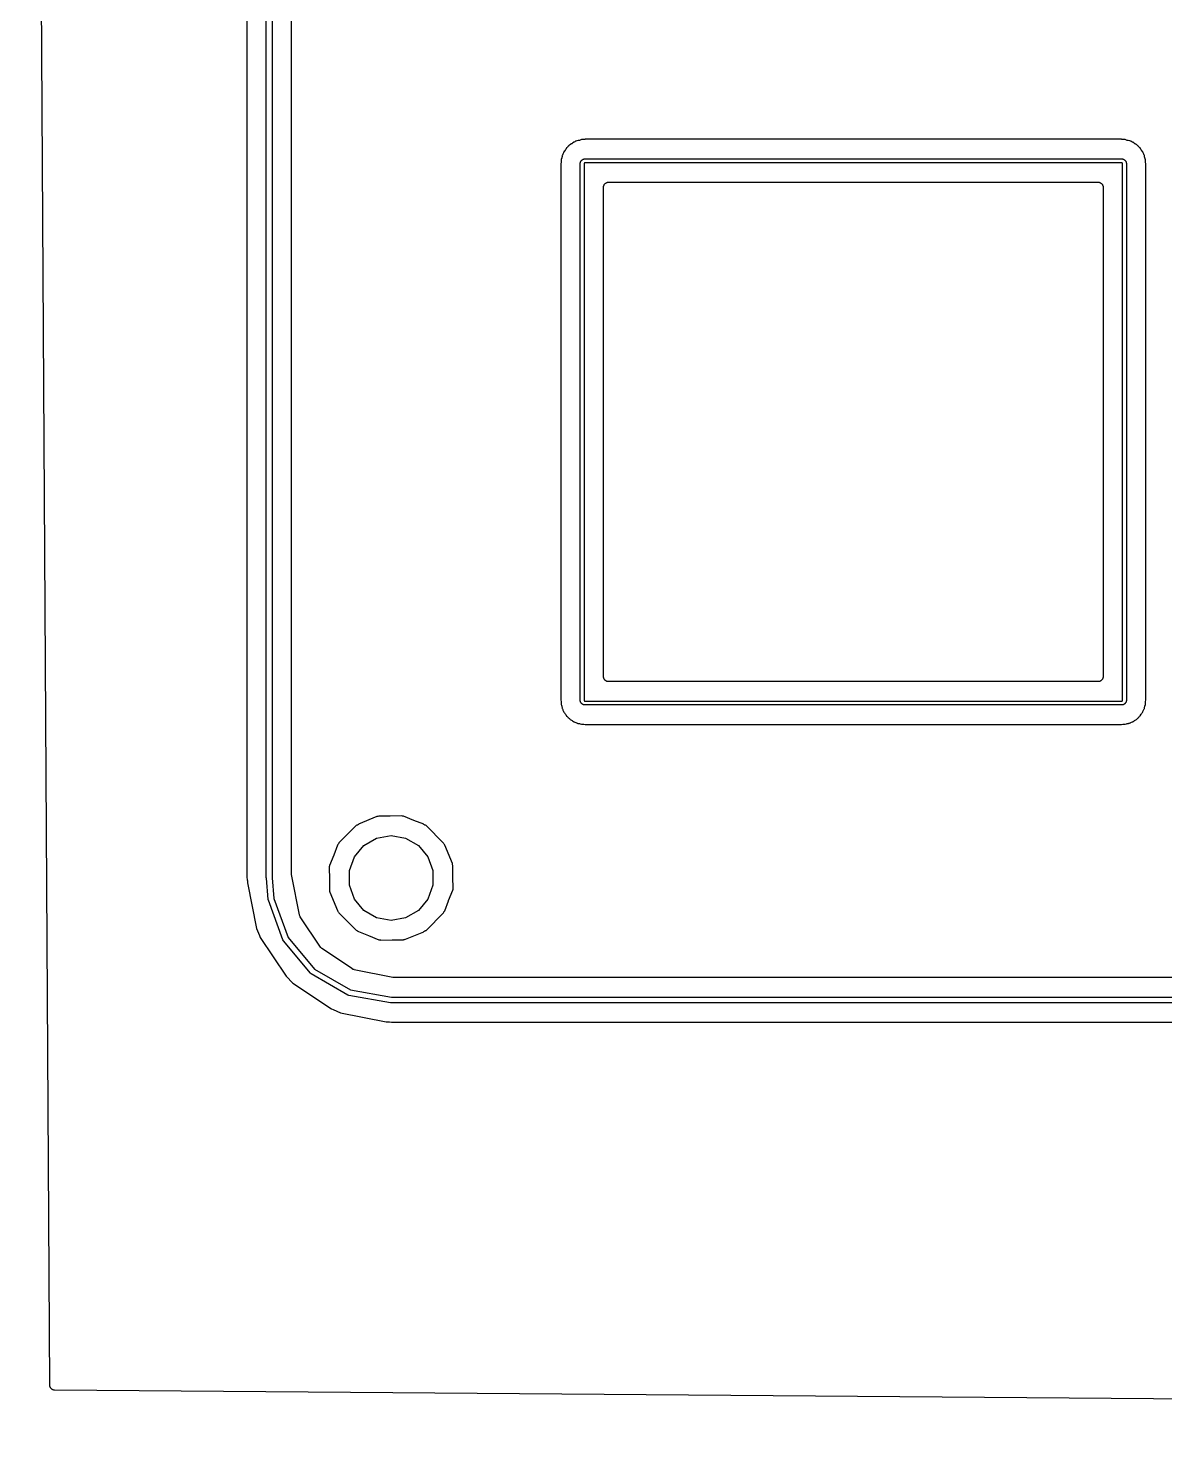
# Model space of a CAD drawing. Extents: x 63 to 223, y -147 to -32.
# Drawn here: x 62.94 to 92.54, y -147.32 to -110.59 of the extents above; entities that cross this region are included whole.
import ezdxf

# ---------------------------------------------------------------- set-up
doc = ezdxf.new("R2010")
doc.units = 0
doc.header["$MEASUREMENT"] = 0
doc.layers.add('BLACK', color=7, linetype='CONTINUOUS')

msp = doc.modelspace()

# ---------------------------------------------------------------- linework, layer by layer
at = {"layer": 'Black'}
for p, q in [((63.4993, -145.925), (62.9397, -50.8007)), ((68.632, -50.8125), (68.632, -132.702)), ((69.14, -131.445), (69.14, -84.455)), ((69.29, -84.455), (69.29, -131.445)), ((69.798, -111.793), (69.798, -95.1227)), ((69.798, -114.115), (69.798, -111.793)), ((77.3458, -113.489), (77.2925, -113.509)), ((77.3467, -113.489), (77.3458, -113.489)), ((77.3512, -113.489), (77.3467, -113.489)), ((77.3518, -113.489), (77.3512, -113.489)), ((77.3525, -113.489), (77.3518, -113.489)), ((77.3738, -113.487), (77.3525, -113.489)), ((77.3951, -113.486), (77.3738, -113.487)), ((77.3958, -113.486), (77.3951, -113.486)), ((77.3965, -113.486), (77.3958, -113.486)), ((77.4037, -113.484), (77.3965, -113.486)), ((77.4123, -113.484), (77.4037, -113.484)), ((77.4338, -113.483), (77.4123, -113.484)), ((77.4442, -113.481), (77.4338, -113.483)), ((91.4056, -113.481), (77.4442, -113.481)), ((91.416, -113.483), (91.4056, -113.481)), ((91.4375, -113.484), (91.416, -113.483)), ((91.4461, -113.484), (91.4375, -113.484)), ((91.4533, -113.486), (91.4461, -113.484)), ((91.454, -113.486), (91.4533, -113.486)), ((91.4546, -113.486), (91.454, -113.486)), ((91.476, -113.487), (91.4546, -113.486)), ((91.4973, -113.489), (91.476, -113.487)), ((91.498, -113.489), (91.4973, -113.489)), ((91.4983, -113.489), (91.498, -113.489)), ((91.503, -113.489), (91.4983, -113.489)), ((91.5046, -113.489), (91.503, -113.489)), ((91.5561, -113.508), (91.5046, -113.489)), ((76.8633, -113.865), (76.8478, -113.89)), ((76.8694, -113.85), (76.8633, -113.865)), ((76.8769, -113.836), (76.8694, -113.85)), ((76.886, -113.807), (76.8769, -113.836)), ((76.8862, -113.807), (76.886, -113.807)), ((76.886, -113.807), (76.886, -113.807)), ((76.8893, -113.803), (76.8862, -113.807)), ((76.8902, -113.801), (76.8893, -113.803)), ((76.8924, -113.799), (76.8902, -113.801)), ((76.8942, -113.796), (76.8924, -113.799)), ((76.8966, -113.794), (76.8942, -113.796)), ((76.9211, -113.766), (76.8966, -113.794)), ((76.9275, -113.755), (76.9211, -113.766)), ((76.9354, -113.746), (76.9275, -113.755)), ((76.96, -113.702), (76.9354, -113.746)), ((76.9621, -113.701), (76.96, -113.702)), ((76.9811, -113.686), (76.9621, -113.701)), ((76.9941, -113.671), (76.9811, -113.686)), ((77.0077, -113.657), (76.9941, -113.671)), ((77.0112, -113.652), (77.0077, -113.657)), ((77.021, -113.643), (77.0112, -113.652)), ((77.0351, -113.631), (77.021, -113.643)), ((77.0382, -113.628), (77.0351, -113.631)), ((77.0395, -113.627), (77.0382, -113.628)), ((77.0415, -113.626), (77.0395, -113.627)), ((77.044, -113.625), (77.0415, -113.626)), ((77.0851, -113.602), (77.044, -113.625)), ((77.0932, -113.595), (77.0851, -113.602)), ((77.1025, -113.59), (77.0932, -113.595)), ((77.1031, -113.59), (77.1025, -113.59)), ((77.1059, -113.586), (77.1031, -113.59)), ((77.1094, -113.584), (77.1059, -113.586)), ((77.1344, -113.561), (77.1094, -113.584)), ((77.1345, -113.561), (77.1344, -113.561)), ((77.1403, -113.558), (77.1345, -113.561)), ((77.1429, -113.556), (77.1403, -113.558)), ((77.148, -113.554), (77.1429, -113.556)), ((77.1539, -113.552), (77.148, -113.554)), ((77.1545, -113.552), (77.1539, -113.552)), ((77.1552, -113.552), (77.1545, -113.552)), ((77.1743, -113.542), (77.1552, -113.552)), ((77.1791, -113.54), (77.1743, -113.542)), ((77.1805, -113.539), (77.1791, -113.54)), ((77.1868, -113.536), (77.1805, -113.539)), ((77.1885, -113.535), (77.1868, -113.536)), ((77.1935, -113.533), (77.1885, -113.535)), ((77.1937, -113.532), (77.1935, -113.533)), ((77.2, -113.53), (77.1937, -113.532)), ((77.2032, -113.529), (77.2, -113.53)), ((77.2216, -113.522), (77.2032, -113.529)), ((77.2287, -113.519), (77.2216, -113.522)), ((77.264, -113.515), (77.2287, -113.519)), ((77.278, -113.511), (77.264, -113.515)), ((77.2925, -113.509), (77.278, -113.511)), ((91.5709, -113.511), (91.5561, -113.508)), ((91.5854, -113.515), (91.5709, -113.511)), ((91.6175, -113.518), (91.5854, -113.515)), ((91.6268, -113.522), (91.6175, -113.518)), ((91.6449, -113.529), (91.6268, -113.522)), ((91.6498, -113.53), (91.6449, -113.529)), ((91.6562, -113.532), (91.6498, -113.53)), ((91.6563, -113.533), (91.6562, -113.532)), ((91.6614, -113.535), (91.6563, -113.533)), ((91.663, -113.536), (91.6614, -113.535)), ((91.6693, -113.539), (91.663, -113.536)), ((91.6706, -113.54), (91.6693, -113.539)), ((91.6755, -113.542), (91.6706, -113.54)), ((91.6947, -113.552), (91.6755, -113.542)), ((91.6953, -113.552), (91.6947, -113.552)), ((91.696, -113.552), (91.6953, -113.552)), ((91.7023, -113.554), (91.696, -113.552)), ((91.7027, -113.554), (91.7023, -113.554)), ((91.707, -113.557), (91.7027, -113.554)), ((91.7095, -113.558), (91.707, -113.557)), ((91.7153, -113.561), (91.7095, -113.558)), ((91.7159, -113.562), (91.7153, -113.561)), ((91.7401, -113.584), (91.7159, -113.562)), ((91.7435, -113.586), (91.7401, -113.584)), ((91.7461, -113.589), (91.7435, -113.586)), ((91.7462, -113.589), (91.7461, -113.589)), ((91.756, -113.594), (91.7462, -113.589)), ((91.7647, -113.601), (91.756, -113.594)), ((91.7958, -113.619), (91.7647, -113.601)), ((91.7985, -113.619), (91.7958, -113.619)), ((91.8008, -113.621), (91.7985, -113.619)), ((91.8099, -113.626), (91.8008, -113.621)), ((91.8147, -113.631), (91.8099, -113.626)), ((91.8288, -113.643), (91.8147, -113.631)), ((91.8386, -113.652), (91.8288, -113.643)), ((91.8438, -113.66), (91.8386, -113.652)), ((91.857, -113.673), (91.8438, -113.66)), ((91.8695, -113.688), (91.857, -113.673)), ((91.8714, -113.689), (91.8695, -113.688)), ((91.8733, -113.69), (91.8714, -113.689)), ((91.8746, -113.691), (91.8733, -113.69)), ((91.8758, -113.692), (91.8746, -113.691)), ((91.8772, -113.694), (91.8758, -113.692)), ((91.8898, -113.702), (91.8772, -113.694)), ((91.8904, -113.703), (91.8898, -113.702)), ((91.8906, -113.703), (91.8904, -113.703)), ((91.9127, -113.743), (91.8906, -113.703)), ((91.921, -113.753), (91.9127, -113.743)), ((91.9277, -113.764), (91.921, -113.753)), ((91.9577, -113.798), (91.9277, -113.764)), ((91.9605, -113.803), (91.9577, -113.798)), ((91.9635, -113.807), (91.9605, -113.803)), ((91.9639, -113.807), (91.9635, -113.807)), ((91.9729, -113.836), (91.9639, -113.807)), ((91.9804, -113.85), (91.9729, -113.836)), ((91.9865, -113.865), (91.9804, -113.85)), ((92.002, -113.89), (91.9865, -113.865)), ((69.798, -132.427), (69.798, -114.115)), ((76.815, -114.073), (76.8057, -114.12)), ((76.8057, -114.12), (76.8057, -128.081)), ((76.8154, -114.055), (76.815, -114.073)), ((76.8167, -114.006), (76.8151, -114.016)), ((76.8151, -114.016), (76.817, -114.038)), ((76.817, -114.038), (76.8154, -114.055)), ((76.8336, -113.962), (76.8167, -114.006)), ((76.836, -113.949), (76.8336, -113.962)), ((76.8402, -113.938), (76.836, -113.949)), ((76.846, -113.904), (76.8402, -113.938)), ((76.8469, -113.898), (76.846, -113.901)), ((76.846, -113.901), (76.846, -113.904)), ((76.8478, -113.89), (76.8469, -113.898)), ((77.3137, -114.115), (77.3145, -114.111)), ((77.3137, -128.085), (77.3137, -114.115)), ((77.3145, -114.106), (77.3148, -114.104)), ((77.3145, -114.111), (77.3145, -114.106)), ((77.3148, -114.101), (77.3164, -114.093)), ((77.3149, -114.102), (77.3148, -114.101)), ((77.3148, -114.104), (77.3148, -114.102)), ((77.3148, -114.102), (77.3149, -114.102)), ((77.3164, -114.093), (77.3178, -114.085)), ((77.3178, -114.085), (77.318, -114.085)), ((77.318, -114.085), (77.3181, -114.084)), ((77.3181, -114.084), (77.3187, -114.083)), ((77.3187, -114.083), (77.319, -114.081)), ((77.319, -114.081), (77.3218, -114.073)), ((77.3218, -114.073), (77.3245, -114.065)), ((77.3245, -114.065), (77.3261, -114.062)), ((77.3261, -114.062), (77.3272, -114.059)), ((77.3272, -114.059), (77.3316, -114.052)), ((77.3316, -114.052), (77.336, -114.044)), ((77.336, -114.044), (77.3369, -114.043)), ((77.3369, -114.043), (77.3377, -114.042)), ((77.3377, -114.042), (77.3385, -114.041)), ((77.3385, -114.041), (77.339, -114.04)), ((77.339, -114.04), (77.344, -114.034)), ((77.344, -114.034), (77.3486, -114.028)), ((77.3486, -114.028), (77.3497, -114.028)), ((77.3497, -114.028), (77.3506, -114.027)), ((77.3506, -114.027), (77.3519, -114.026)), ((77.3519, -114.026), (77.353, -114.024)), ((77.353, -114.024), (77.3537, -114.024)), ((77.3537, -114.024), (77.3541, -114.023)), ((77.3541, -114.023), (77.3604, -114.018)), ((77.3604, -114.018), (77.3664, -114.013)), ((77.3664, -114.013), (77.3669, -114.013)), ((77.3669, -114.013), (77.3692, -114.012)), ((77.3692, -114.012), (77.3711, -114.01)), ((77.3711, -114.01), (77.3763, -114.007)), ((77.3763, -114.007), (77.3811, -114.003)), ((77.3811, -114.003), (77.3839, -114.003)), ((77.3839, -114.003), (77.3864, -114.001)), ((77.3864, -114.001), (77.3887, -114.001)), ((77.3887, -114.001), (77.3908, -114)), ((77.3908, -114), (77.3986, -113.997)), ((77.3986, -113.997), (77.4046, -113.995)), ((77.4046, -113.995), (77.4052, -113.995)), ((77.4052, -113.995), (77.4075, -113.994)), ((77.4075, -113.994), (77.4096, -113.993)), ((77.4096, -113.993), (77.4158, -113.992)), ((77.414, -114.118), (77.4137, -114.12)), ((77.4137, -114.12), (77.4137, -128.081)), ((77.4148, -114.109), (77.414, -114.113)), ((77.414, -114.113), (77.414, -114.118)), ((77.4164, -114.104), (77.4148, -114.109)), ((77.4148, -114.109), (77.4148, -114.109)), ((77.4158, -113.992), (77.4219, -113.99)), ((77.4165, -114.104), (77.4164, -114.104)), ((77.4164, -114.104), (77.4164, -114.104)), ((77.4188, -114.1), (77.4165, -114.104)), ((77.4207, -114.098), (77.4188, -114.1)), ((77.4224, -114.096), (77.4207, -114.098)), ((77.4207, -114.098), (77.4207, -114.098)), ((77.4219, -113.99), (77.4243, -113.99)), ((77.4256, -114.094), (77.4224, -114.096)), ((77.4243, -113.99), (77.4267, -113.99)), ((77.4277, -114.092), (77.4256, -114.094)), ((77.4267, -113.99), (77.4295, -113.99)), ((77.4279, -114.092), (77.4277, -114.092)), ((77.4304, -114.092), (77.4279, -114.092)), ((77.4295, -113.99), (77.4324, -113.99)), ((77.431, -114.091), (77.4304, -114.092)), ((77.4348, -114.09), (77.431, -114.091)), ((77.431, -114.091), (77.431, -114.091)), ((77.4324, -113.99), (77.4362, -113.99)), ((77.4375, -114.089), (77.4348, -114.09)), ((77.4362, -113.99), (77.4399, -113.989)), ((77.4408, -114.089), (77.4375, -114.089)), ((77.4399, -113.989), (91.4099, -113.989)), ((77.4437, -114.089), (77.4408, -114.089)), ((91.4061, -114.089), (77.4437, -114.089)), ((91.409, -114.089), (91.4061, -114.089)), ((91.4123, -114.089), (91.409, -114.089)), ((91.4099, -113.989), (91.4136, -113.99)), ((91.4149, -114.09), (91.4123, -114.089)), ((91.4136, -113.99), (91.4174, -113.99)), ((91.4185, -114.091), (91.4149, -114.09)), ((91.4174, -113.99), (91.4203, -113.99)), ((91.4187, -114.091), (91.4185, -114.091)), ((91.42, -114.092), (91.4187, -114.091)), ((91.4218, -114.092), (91.42, -114.092)), ((91.4203, -113.99), (91.4231, -113.99)), ((91.4221, -114.092), (91.4218, -114.092)), ((91.4242, -114.094), (91.4221, -114.092)), ((91.4221, -114.092), (91.4221, -114.092)), ((91.4231, -113.99), (91.4255, -113.99)), ((91.4274, -114.096), (91.4242, -114.094)), ((91.4255, -113.99), (91.4279, -113.99)), ((91.429, -114.098), (91.4274, -114.096)), ((91.4279, -113.99), (91.434, -113.992)), ((91.4295, -114.098), (91.429, -114.098)), ((91.431, -114.1), (91.4295, -114.098)), ((91.4332, -114.104), (91.431, -114.1)), ((91.4349, -114.109), (91.4332, -114.104)), ((91.434, -113.992), (91.4402, -113.993)), ((91.4358, -114.114), (91.4349, -114.109)), ((91.4349, -114.109), (91.4349, -114.109)), ((91.4359, -114.119), (91.4358, -114.114)), ((91.4361, -114.12), (91.4359, -114.119)), ((91.4361, -128.081), (91.4361, -114.12)), ((91.4402, -113.993), (91.4423, -113.994)), ((91.4423, -113.994), (91.4446, -113.995)), ((91.4446, -113.995), (91.4453, -113.995)), ((91.4453, -113.995), (91.4512, -113.997)), ((91.4512, -113.997), (91.4589, -114)), ((91.4589, -114), (91.4609, -114.001)), ((91.4609, -114.001), (91.4631, -114.001)), ((91.4631, -114.001), (91.4658, -114.003)), ((91.4658, -114.003), (91.4687, -114.003)), ((91.4687, -114.003), (91.4734, -114.007)), ((91.4734, -114.007), (91.4785, -114.009)), ((91.4785, -114.009), (91.4805, -114.012)), ((91.4805, -114.012), (91.483, -114.013)), ((91.483, -114.013), (91.4831, -114.013)), ((91.4831, -114.013), (91.4839, -114.014)), ((91.4839, -114.014), (91.4897, -114.019)), ((91.4897, -114.019), (91.4957, -114.023)), ((91.4957, -114.023), (91.4963, -114.024)), ((91.4963, -114.024), (91.4972, -114.025)), ((91.4972, -114.025), (91.4979, -114.026)), ((91.4979, -114.026), (91.4988, -114.026)), ((91.4988, -114.026), (91.4999, -114.028)), ((91.4999, -114.028), (91.5012, -114.028)), ((91.5012, -114.028), (91.5057, -114.034)), ((91.5057, -114.034), (91.5105, -114.039)), ((91.5105, -114.039), (91.5111, -114.041)), ((91.5111, -114.041), (91.5121, -114.042)), ((91.5121, -114.042), (91.5129, -114.043)), ((91.5129, -114.043), (91.5138, -114.044)), ((91.5138, -114.044), (91.5182, -114.052)), ((91.5182, -114.052), (91.5226, -114.059)), ((91.5226, -114.059), (91.5237, -114.062)), ((91.5237, -114.062), (91.5253, -114.065)), ((91.5253, -114.065), (91.5253, -114.065)), ((91.5253, -114.065), (91.5253, -114.065)), ((91.5253, -114.065), (91.5253, -114.065)), ((91.5253, -114.065), (91.528, -114.073)), ((91.528, -114.073), (91.5309, -114.081)), ((91.5309, -114.081), (91.5312, -114.083)), ((91.5312, -114.083), (91.5316, -114.084)), ((91.5316, -114.084), (91.5317, -114.085)), ((91.5317, -114.085), (91.5319, -114.085)), ((91.5319, -114.085), (91.5333, -114.093)), ((91.5333, -114.093), (91.5349, -114.101)), ((91.5349, -114.101), (91.5348, -114.102)), ((91.5348, -114.102), (91.5349, -114.102)), ((91.5349, -114.102), (91.5349, -114.104)), ((91.5349, -114.104), (91.5351, -114.105)), ((91.5351, -114.105), (91.5352, -114.11)), ((91.5352, -114.11), (91.5361, -114.115)), ((91.5361, -114.115), (91.5361, -128.085)), ((92.0032, -113.9), (92.002, -113.89)), ((92.0041, -113.903), (92.0032, -113.9)), ((92.0041, -113.906), (92.0041, -113.903)), ((92.0103, -113.942), (92.0041, -113.906)), ((92.0142, -113.953), (92.0103, -113.942)), ((92.0163, -113.965), (92.0142, -113.953)), ((92.0257, -113.99), (92.0163, -113.965)), ((92.0271, -113.993), (92.0257, -113.99)), ((92.0277, -113.995), (92.0271, -113.993)), ((92.0335, -114.009), (92.0277, -113.995)), ((92.0328, -114.038), (92.0346, -114.017)), ((92.0344, -114.056), (92.0328, -114.038)), ((92.0346, -114.017), (92.0335, -114.009)), ((92.0348, -114.074), (92.0344, -114.056)), ((92.0441, -114.121), (92.0348, -114.074)), ((92.0441, -128.08), (92.0441, -114.121)), ((78.0162, -114.603), (78.0266, -114.599)), ((78.0266, -114.599), (78.0378, -114.599)), ((78.0378, -114.599), (78.0487, -114.597)), ((78.0487, -114.597), (90.8011, -114.597)), ((90.8011, -114.597), (90.812, -114.599)), ((90.812, -114.599), (90.8232, -114.599)), ((90.8232, -114.599), (90.8336, -114.603)), ((77.9217, -114.724), (77.9236, -114.713)), ((77.9217, -127.476), (77.9217, -114.724)), ((77.9236, -114.702), (77.9274, -114.692)), ((77.9236, -114.713), (77.9236, -114.702)), ((77.9274, -114.692), (77.9294, -114.681)), ((77.9294, -114.681), (77.9349, -114.671)), ((77.9349, -114.671), (77.9387, -114.66)), ((77.9387, -114.66), (77.9459, -114.652)), ((77.9459, -114.652), (77.9514, -114.642)), ((77.9514, -114.642), (77.9599, -114.635)), ((77.9599, -114.635), (77.9671, -114.627)), ((77.9671, -114.627), (77.9767, -114.621)), ((77.9767, -114.621), (77.9852, -114.614)), ((77.9852, -114.614), (77.9956, -114.61)), ((77.9956, -114.61), (78.0053, -114.605)), ((78.0053, -114.605), (78.0162, -114.603)), ((90.8336, -114.603), (90.8445, -114.605)), ((90.8445, -114.605), (90.8542, -114.61)), ((90.8542, -114.61), (90.8646, -114.614)), ((90.8646, -114.614), (90.8731, -114.621)), ((90.8731, -114.621), (90.8827, -114.627)), ((90.8827, -114.627), (90.8899, -114.635)), ((90.8899, -114.635), (90.8984, -114.642)), ((90.8984, -114.642), (90.9039, -114.652)), ((90.9039, -114.652), (90.9111, -114.66)), ((90.9111, -114.66), (90.9149, -114.671)), ((90.9149, -114.671), (90.9204, -114.681)), ((90.9204, -114.681), (90.9224, -114.692)), ((90.9224, -114.692), (90.9262, -114.702)), ((90.9262, -114.702), (90.9262, -114.713)), ((90.9262, -114.713), (90.9281, -114.724)), ((90.9281, -114.724), (90.9281, -127.476)), ((77.9236, -127.487), (77.9217, -127.476)), ((77.9236, -127.498), (77.9236, -127.487)), ((77.9274, -127.508), (77.9236, -127.498)), ((77.9294, -127.519), (77.9274, -127.508)), ((77.9349, -127.529), (77.9294, -127.519)), ((77.9387, -127.539), (77.9349, -127.529)), ((77.9459, -127.548), (77.9387, -127.539)), ((77.9514, -127.558), (77.9459, -127.548)), ((77.9599, -127.565), (77.9514, -127.558)), ((77.9671, -127.573), (77.9599, -127.565)), ((77.9767, -127.579), (77.9671, -127.573)), ((77.9852, -127.586), (77.9767, -127.579)), ((77.9956, -127.59), (77.9852, -127.586)), ((78.0053, -127.595), (77.9956, -127.59)), ((78.0162, -127.597), (78.0053, -127.595)), ((78.0266, -127.601), (78.0162, -127.597)), ((78.0378, -127.601), (78.0266, -127.601)), ((78.0487, -127.603), (78.0378, -127.601)), ((90.8011, -127.603), (78.0487, -127.603)), ((90.812, -127.601), (90.8011, -127.603)), ((90.8232, -127.601), (90.812, -127.601)), ((90.8336, -127.597), (90.8232, -127.601)), ((90.8445, -127.595), (90.8336, -127.597)), ((90.8542, -127.59), (90.8445, -127.595)), ((90.8646, -127.586), (90.8542, -127.59)), ((90.8731, -127.579), (90.8646, -127.586)), ((90.8827, -127.573), (90.8731, -127.579)), ((90.8899, -127.565), (90.8827, -127.573)), ((90.8984, -127.558), (90.8899, -127.565)), ((90.9039, -127.548), (90.8984, -127.558)), ((90.9111, -127.539), (90.9039, -127.548)), ((90.9149, -127.529), (90.9111, -127.539)), ((90.9204, -127.519), (90.9149, -127.529)), ((90.9224, -127.508), (90.9204, -127.519)), ((90.9262, -127.498), (90.9224, -127.508)), ((90.9281, -127.476), (90.9262, -127.487)), ((90.9262, -127.487), (90.9262, -127.498)), ((76.8057, -128.081), (76.8135, -128.12)), ((76.8135, -128.12), (76.8138, -128.135)), ((76.8138, -128.135), (76.8158, -128.15)), ((76.8158, -128.15), (76.8148, -128.175)), ((76.8148, -128.175), (76.8185, -128.196)), ((77.3144, -128.089), (77.3137, -128.085)), ((77.3143, -128.093), (77.3144, -128.089)), ((77.3148, -128.096), (77.3143, -128.093)), ((77.3148, -128.099), (77.3148, -128.096)), ((77.3148, -128.1), (77.3149, -128.099)), ((77.3149, -128.099), (77.3148, -128.099)), ((77.3164, -128.108), (77.3148, -128.1)), ((77.3178, -128.116), (77.3164, -128.108)), ((77.318, -128.116), (77.3178, -128.116)), ((77.3181, -128.117), (77.318, -128.116)), ((77.3189, -128.119), (77.3181, -128.117)), ((77.3193, -128.121), (77.3189, -128.119)), ((77.322, -128.128), (77.3193, -128.121)), ((77.3245, -128.135), (77.322, -128.128)), ((77.3261, -128.138), (77.3245, -128.135)), ((77.3272, -128.141), (77.3261, -128.138)), ((77.3316, -128.148), (77.3272, -128.141)), ((77.336, -128.156), (77.3316, -128.148)), ((77.3369, -128.157), (77.336, -128.156)), ((77.3377, -128.158), (77.3369, -128.157)), ((77.3423, -128.164), (77.3377, -128.158)), ((77.3465, -128.17), (77.3423, -128.164)), ((77.3501, -128.173), (77.3465, -128.17)), ((77.353, -128.177), (77.3501, -128.173)), ((77.3537, -128.177), (77.353, -128.177)), ((77.3541, -128.178), (77.3537, -128.177)), ((77.3604, -128.183), (77.3541, -128.178)), ((77.3664, -128.188), (77.3604, -128.183)), ((77.3672, -128.188), (77.3664, -128.188)), ((77.3679, -128.188), (77.3672, -128.188)), ((77.3695, -128.189), (77.3679, -128.188)), ((77.3709, -128.19), (77.3695, -128.189)), ((77.3757, -128.193), (77.3709, -128.19)), ((77.4137, -128.081), (77.4142, -128.084)), ((77.4142, -128.084), (77.4141, -128.088)), ((77.4141, -128.088), (77.4147, -128.092)), ((77.4147, -128.092), (77.4148, -128.092)), ((77.4148, -128.092), (77.4154, -128.093)), ((77.4154, -128.093), (77.4165, -128.096)), ((77.4165, -128.096), (77.4188, -128.1)), ((77.4188, -128.1), (77.4212, -128.103)), ((77.4212, -128.103), (77.4216, -128.103)), ((77.4216, -128.103), (77.4228, -128.105)), ((77.4228, -128.105), (77.4234, -128.105)), ((77.4234, -128.105), (77.4276, -128.108)), ((77.4276, -128.108), (77.4284, -128.108)), ((77.4284, -128.108), (77.4298, -128.109)), ((77.4298, -128.109), (77.4303, -128.109)), ((77.4303, -128.109), (77.4304, -128.109)), ((77.4304, -128.109), (77.431, -128.11)), ((77.431, -128.11), (77.431, -128.11)), ((77.431, -128.11), (77.4316, -128.11)), ((77.4316, -128.11), (77.433, -128.11)), ((77.433, -128.11), (77.4333, -128.11)), ((77.4333, -128.11), (77.4344, -128.11)), ((77.4344, -128.11), (77.4355, -128.11)), ((77.4355, -128.11), (77.4359, -128.11)), ((77.4359, -128.11), (77.437, -128.111)), ((77.437, -128.111), (77.4408, -128.111)), ((77.4408, -128.111), (77.4437, -128.111)), ((77.4437, -128.111), (91.4061, -128.111)), ((91.4061, -128.111), (91.409, -128.111)), ((91.409, -128.111), (91.4128, -128.111)), ((91.4128, -128.111), (91.4139, -128.11)), ((91.4139, -128.11), (91.4143, -128.11)), ((91.4143, -128.11), (91.4154, -128.11)), ((91.4154, -128.11), (91.4165, -128.11)), ((91.4165, -128.11), (91.4168, -128.11)), ((91.4168, -128.11), (91.4181, -128.11)), ((91.4181, -128.11), (91.4185, -128.11)), ((91.4185, -128.11), (91.4187, -128.11)), ((91.4187, -128.11), (91.4195, -128.109)), ((91.4195, -128.109), (91.4202, -128.109)), ((91.4202, -128.109), (91.4215, -128.108)), ((91.4215, -128.108), (91.4222, -128.108)), ((91.4222, -128.108), (91.4264, -128.105)), ((91.4264, -128.105), (91.4269, -128.105)), ((91.4269, -128.105), (91.4284, -128.103)), ((91.4284, -128.103), (91.4289, -128.103)), ((91.4289, -128.103), (91.431, -128.1)), ((91.431, -128.1), (91.4333, -128.096)), ((91.4333, -128.096), (91.4344, -128.093)), ((91.4344, -128.093), (91.4349, -128.092)), ((91.4349, -128.092), (91.4356, -128.088)), ((91.4356, -128.084), (91.4361, -128.081)), ((91.4356, -128.088), (91.4356, -128.084)), ((91.4789, -128.19), (91.474, -128.193)), ((91.4803, -128.189), (91.4789, -128.19)), ((91.4819, -128.188), (91.4803, -128.189)), ((91.4828, -128.188), (91.4819, -128.188)), ((91.4839, -128.187), (91.4828, -128.188)), ((91.4897, -128.182), (91.4839, -128.187)), ((91.4957, -128.178), (91.4897, -128.182)), ((91.4963, -128.177), (91.4957, -128.178)), ((91.4972, -128.176), (91.4963, -128.177)), ((91.4997, -128.173), (91.4972, -128.176)), ((91.503, -128.17), (91.4997, -128.173)), ((91.5074, -128.164), (91.503, -128.17)), ((91.5121, -128.158), (91.5074, -128.164)), ((91.5129, -128.157), (91.5121, -128.158)), ((91.5138, -128.156), (91.5129, -128.157)), ((91.5182, -128.148), (91.5138, -128.156)), ((91.5226, -128.141), (91.5182, -128.148)), ((91.5237, -128.138), (91.5226, -128.141)), ((91.5253, -128.135), (91.5237, -128.138)), ((91.5279, -128.128), (91.5253, -128.135)), ((91.5307, -128.12), (91.5279, -128.128)), ((91.5309, -128.119), (91.5307, -128.12)), ((91.5316, -128.117), (91.5309, -128.119)), ((91.5317, -128.116), (91.5316, -128.117)), ((91.5319, -128.116), (91.5317, -128.116)), ((91.5333, -128.108), (91.5319, -128.116)), ((91.5349, -128.1), (91.5333, -128.108)), ((91.5349, -128.099), (91.5348, -128.099)), ((91.5348, -128.099), (91.5349, -128.1)), ((91.5354, -128.093), (91.5349, -128.096)), ((91.5349, -128.096), (91.5349, -128.099)), ((91.5361, -128.085), (91.5354, -128.089)), ((91.5354, -128.089), (91.5354, -128.093)), ((92.0329, -128.153), (92.035, -128.139)), ((92.0333, -128.165), (92.0329, -128.153)), ((92.033, -128.196), (92.0348, -128.185)), ((92.034, -128.169), (92.0333, -128.165)), ((92.0337, -128.172), (92.034, -128.169)), ((92.0348, -128.185), (92.0337, -128.172)), ((92.035, -128.139), (92.0353, -128.125)), ((92.0353, -128.125), (92.0441, -128.08)), ((76.8185, -128.196), (76.8222, -128.217)), ((76.8222, -128.217), (76.8337, -128.244)), ((76.8337, -128.244), (76.8368, -128.258)), ((76.8368, -128.258), (76.8416, -128.272)), ((76.8416, -128.272), (76.8464, -128.3)), ((76.8464, -128.3), (76.8464, -128.303)), ((76.8464, -128.303), (76.8473, -128.306)), ((76.8473, -128.306), (76.8478, -128.31)), ((76.8478, -128.31), (76.8564, -128.324)), ((76.8564, -128.324), (76.8566, -128.324)), ((76.8566, -128.324), (76.8569, -128.325)), ((76.8569, -128.325), (76.864, -128.342)), ((76.864, -128.342), (76.8647, -128.343)), ((76.8647, -128.343), (76.8723, -128.36)), ((76.8723, -128.36), (76.8809, -128.377)), ((76.8809, -128.377), (76.8853, -128.39)), ((76.8853, -128.39), (76.8907, -128.397)), ((76.8907, -128.397), (76.9004, -128.414)), ((76.9004, -128.414), (76.9007, -128.414)), ((76.9007, -128.414), (76.9155, -128.429)), ((76.9155, -128.429), (76.9255, -128.443)), ((76.9255, -128.443), (76.9364, -128.456)), ((76.9364, -128.456), (76.9605, -128.499)), ((76.9605, -128.499), (76.9671, -128.504)), ((76.9671, -128.504), (76.9682, -128.505)), ((76.9682, -128.505), (76.9697, -128.506)), ((76.9697, -128.506), (76.9829, -128.522)), ((76.9829, -128.522), (76.988, -128.527)), ((76.988, -128.527), (76.9932, -128.533)), ((76.9932, -128.533), (77.0036, -128.54)), ((77.0036, -128.54), (77.0171, -128.552)), ((77.0171, -128.552), (77.0313, -128.564)), ((77.38, -128.196), (77.3757, -128.193)), ((77.3856, -128.199), (77.38, -128.196)), ((77.3908, -128.201), (77.3856, -128.199)), ((77.3986, -128.204), (77.3908, -128.201)), ((77.4063, -128.206), (77.3986, -128.204)), ((77.409, -128.207), (77.4063, -128.206)), ((77.4116, -128.208), (77.409, -128.207)), ((77.4192, -128.209), (77.4116, -128.208)), ((77.4267, -128.21), (77.4192, -128.209)), ((77.4295, -128.21), (77.4267, -128.21)), ((77.4324, -128.21), (77.4295, -128.21)), ((77.4362, -128.21), (77.4324, -128.21)), ((77.4399, -128.211), (77.4362, -128.21)), ((91.4099, -128.211), (77.4399, -128.211)), ((91.4136, -128.21), (91.4099, -128.211)), ((91.4174, -128.21), (91.4136, -128.21)), ((91.4203, -128.21), (91.4174, -128.21)), ((91.4231, -128.21), (91.4203, -128.21)), ((91.4306, -128.209), (91.4231, -128.21)), ((91.4382, -128.208), (91.4306, -128.209)), ((91.4408, -128.207), (91.4382, -128.208)), ((91.4435, -128.206), (91.4408, -128.207)), ((91.4512, -128.204), (91.4435, -128.206)), ((91.4589, -128.201), (91.4512, -128.204)), ((91.4639, -128.199), (91.4589, -128.201)), ((91.4695, -128.196), (91.4639, -128.199)), ((91.474, -128.193), (91.4695, -128.196)), ((91.8164, -128.567), (91.8311, -128.554)), ((91.8311, -128.554), (91.8452, -128.541)), ((91.8452, -128.541), (91.8523, -128.537)), ((91.8523, -128.537), (91.8534, -128.536)), ((91.8534, -128.536), (91.8559, -128.533)), ((91.8559, -128.533), (91.8572, -128.53)), ((91.8572, -128.53), (91.8675, -128.52)), ((91.8675, -128.52), (91.8804, -128.505)), ((91.8804, -128.505), (91.881, -128.504)), ((91.881, -128.504), (91.8815, -128.504)), ((91.8815, -128.504), (91.8824, -128.503)), ((91.8824, -128.503), (91.8856, -128.501)), ((91.8856, -128.501), (91.8882, -128.499)), ((91.8882, -128.499), (91.8903, -128.497)), ((91.8903, -128.497), (91.9162, -128.451)), ((91.9162, -128.451), (91.9265, -128.439)), ((91.9265, -128.439), (91.9356, -128.425)), ((91.9356, -128.425), (91.9561, -128.404)), ((91.9561, -128.404), (91.9631, -128.392)), ((91.9631, -128.392), (91.9645, -128.39)), ((91.9645, -128.39), (91.9677, -128.38)), ((91.9677, -128.38), (91.9762, -128.364)), ((91.9762, -128.364), (91.9833, -128.347)), ((91.9833, -128.347), (91.9915, -128.327)), ((91.9915, -128.327), (92.002, -128.31)), ((92.002, -128.31), (92.0027, -128.304)), ((92.0027, -128.304), (92.0037, -128.301)), ((92.0036, -128.298), (92.009, -128.266)), ((92.0037, -128.301), (92.0036, -128.298)), ((92.009, -128.266), (92.0135, -128.254)), ((92.0135, -128.254), (92.0162, -128.241)), ((92.0162, -128.241), (92.0322, -128.2)), ((92.0322, -128.2), (92.033, -128.196)), ((77.0313, -128.564), (77.0412, -128.576)), ((77.0412, -128.576), (77.0414, -128.576)), ((77.0414, -128.576), (77.0537, -128.585)), ((77.0537, -128.585), (77.0862, -128.602)), ((77.0862, -128.602), (77.1, -128.612)), ((77.1, -128.612), (77.1144, -128.621)), ((77.1144, -128.621), (77.1344, -128.64)), ((77.1344, -128.64), (77.1345, -128.64)), ((77.1345, -128.64), (77.1403, -128.643)), ((77.1403, -128.643), (77.1429, -128.645)), ((77.1429, -128.645), (77.1484, -128.648)), ((77.1484, -128.648), (77.1494, -128.648)), ((77.1494, -128.648), (77.1553, -128.651)), ((77.1553, -128.651), (77.177, -128.657)), ((77.177, -128.657), (77.1962, -128.666)), ((77.1962, -128.666), (77.2127, -128.673)), ((77.2127, -128.673), (77.2141, -128.673)), ((77.2141, -128.673), (77.2323, -128.68)), ((77.2323, -128.68), (77.2507, -128.687)), ((77.2507, -128.687), (77.2553, -128.689)), ((77.2553, -128.689), (77.2806, -128.692)), ((77.2806, -128.692), (77.295, -128.696)), ((77.295, -128.696), (77.3097, -128.699)), ((77.3097, -128.699), (77.3433, -128.711)), ((77.3433, -128.711), (77.3437, -128.711)), ((77.3437, -128.711), (77.3531, -128.712)), ((77.3531, -128.712), (77.3695, -128.71)), ((77.3695, -128.71), (77.3889, -128.711)), ((77.3889, -128.711), (77.4084, -128.712)), ((77.4084, -128.712), (77.4442, -128.719)), ((77.4442, -128.719), (91.4056, -128.719)), ((91.4056, -128.719), (91.4412, -128.712)), ((91.4412, -128.712), (91.4628, -128.711)), ((91.4628, -128.711), (91.4843, -128.711)), ((91.4843, -128.711), (91.4896, -128.712)), ((91.4896, -128.712), (91.4911, -128.711)), ((91.4911, -128.711), (91.4917, -128.712)), ((91.4917, -128.712), (91.4924, -128.712)), ((91.4924, -128.712), (91.4966, -128.712)), ((91.4966, -128.712), (91.506, -128.711)), ((91.506, -128.711), (91.5071, -128.711)), ((91.5071, -128.711), (91.5405, -128.699)), ((91.5405, -128.699), (91.5554, -128.696)), ((91.5554, -128.696), (91.5699, -128.692)), ((91.5699, -128.692), (91.5945, -128.689)), ((91.5945, -128.689), (91.5991, -128.687)), ((91.5991, -128.687), (91.6175, -128.68)), ((91.6175, -128.68), (91.6357, -128.673)), ((91.6357, -128.673), (91.6385, -128.673)), ((91.6385, -128.673), (91.6525, -128.667)), ((91.6525, -128.667), (91.6721, -128.658)), ((91.6721, -128.658), (91.6912, -128.653)), ((91.6912, -128.653), (91.7015, -128.648)), ((91.7015, -128.648), (91.7027, -128.647)), ((91.7027, -128.647), (91.707, -128.644)), ((91.707, -128.644), (91.7095, -128.643)), ((91.7095, -128.643), (91.7153, -128.64)), ((91.7153, -128.64), (91.7159, -128.639)), ((91.7159, -128.639), (91.7356, -128.621)), ((91.7356, -128.621), (91.7502, -128.612)), ((91.7502, -128.612), (91.764, -128.602)), ((91.764, -128.602), (91.7961, -128.585)), ((91.7961, -128.585), (91.8084, -128.576)), ((91.8084, -128.576), (91.8086, -128.576)), ((91.8086, -128.576), (91.8164, -128.567)), ((72.0158, -131.118), (71.5391, -131.316)), ((72.0227, -131.118), (72.0158, -131.118)), ((72.0234, -131.118), (72.0227, -131.118)), ((72.024, -131.118), (72.0234, -131.118)), ((72.0449, -131.113), (72.024, -131.118)), ((72.0659, -131.109), (72.0449, -131.113)), ((72.0665, -131.109), (72.0659, -131.109)), ((72.0671, -131.109), (72.0665, -131.109)), ((72.0716, -131.107), (72.0671, -131.109)), ((72.3624, -131.107), (72.0716, -131.107)), ((72.3645, -131.107), (72.3624, -131.107)), ((72.3666, -131.107), (72.3645, -131.107)), ((72.6573, -131.097), (72.3666, -131.107)), ((72.6618, -131.099), (72.6573, -131.097)), ((72.6624, -131.099), (72.6618, -131.099)), ((72.663, -131.1), (72.6624, -131.099)), ((72.6841, -131.103), (72.663, -131.1)), ((72.7051, -131.107), (72.6841, -131.103)), ((72.7058, -131.107), (72.7051, -131.107)), ((72.7064, -131.107), (72.7058, -131.107)), ((72.7113, -131.107), (72.7064, -131.107)), ((72.9798, -131.219), (72.7113, -131.107)), ((69.14, -132.715), (69.14, -131.445)), ((69.29, -131.445), (69.29, -132.712)), ((71.4803, -131.351), (71.0276, -131.803)), ((71.4989, -131.343), (71.4803, -131.351)), ((71.5043, -131.34), (71.4989, -131.343)), ((71.5104, -131.338), (71.5043, -131.34)), ((71.5228, -131.328), (71.5104, -131.338)), ((71.5361, -131.32), (71.5228, -131.328)), ((71.5391, -131.316), (71.5361, -131.32)), ((72.9819, -131.219), (72.9798, -131.219)), ((72.9838, -131.22), (72.9819, -131.219)), ((73.242, -131.318), (72.9838, -131.22)), ((73.244, -131.32), (73.242, -131.318)), ((73.2574, -131.329), (73.244, -131.32)), ((73.2698, -131.339), (73.2574, -131.329)), ((73.2758, -131.341), (73.2698, -131.339)), ((73.2811, -131.344), (73.2758, -131.341)), ((73.302, -131.353), (73.2811, -131.344)), ((73.754, -131.805), (73.302, -131.353)), ((70.9926, -131.863), (70.8954, -132.121)), ((70.9952, -131.861), (70.9926, -131.863)), ((71.0037, -131.848), (70.9952, -131.861)), ((71.0136, -131.835), (71.0037, -131.848)), ((71.0155, -131.829), (71.0136, -131.835)), ((71.0189, -131.824), (71.0155, -131.829)), ((71.0276, -131.803), (71.0189, -131.824)), ((71.6802, -131.869), (72.0123, -131.677)), ((72.0123, -131.677), (72.39, -131.611)), ((72.39, -131.611), (72.7677, -131.677)), ((72.7677, -131.677), (73.0998, -131.869)), ((73.7617, -131.824), (73.754, -131.805)), ((73.7651, -131.829), (73.7617, -131.824)), ((73.7671, -131.835), (73.7651, -131.829)), ((73.7769, -131.848), (73.7671, -131.835)), ((73.7853, -131.861), (73.7769, -131.848)), ((73.7892, -131.864), (73.7853, -131.861)), ((73.9867, -132.341), (73.7892, -131.864)), ((70.8938, -132.125), (70.7823, -132.394)), ((70.8943, -132.123), (70.8938, -132.125)), ((70.8954, -132.121), (70.8943, -132.123)), ((71.3026, -132.523), (71.4337, -132.163)), ((71.4337, -132.163), (71.6802, -131.869)), ((73.0998, -131.869), (73.3463, -132.163)), ((73.3463, -132.163), (73.4774, -132.523)), ((69.798, -132.645), (69.798, -132.427)), ((70.7741, -132.443), (70.7724, -132.448)), ((70.7724, -132.448), (70.7819, -132.738)), ((70.7742, -132.443), (70.7741, -132.443)), ((70.7746, -132.442), (70.7742, -132.443)), ((70.7783, -132.421), (70.7746, -132.442)), ((70.7823, -132.4), (70.7783, -132.421)), ((70.7823, -132.399), (70.7822, -132.399)), ((70.7822, -132.399), (70.7823, -132.4)), ((70.7823, -132.394), (70.7823, -132.399)), ((71.3026, -132.907), (71.3026, -132.523)), ((73.4774, -132.523), (73.4774, -132.907)), ((73.9869, -132.348), (73.9867, -132.341)), ((73.9869, -132.349), (73.987, -132.348)), ((73.987, -132.348), (73.9869, -132.348)), ((73.9915, -132.37), (73.9869, -132.349)), ((73.996, -132.391), (73.9915, -132.37)), ((73.9963, -132.391), (73.996, -132.391)), ((73.9964, -132.392), (73.9963, -132.391)), ((73.9983, -132.397), (73.9964, -132.392)), ((73.998, -132.687), (73.9983, -132.426)), ((73.9983, -132.426), (73.9983, -132.397)), ((73.9983, -132.426), (73.9983, -132.426)), ((73.9983, -132.426), (73.9983, -132.426)), ((68.632, -132.702), (68.6432, -132.759)), ((68.6432, -132.759), (68.6435, -132.771)), ((68.6435, -132.771), (68.6456, -132.784)), ((68.6456, -132.784), (68.6456, -132.841)), ((68.6456, -132.841), (68.8824, -134.031)), ((69.1406, -132.718), (69.14, -132.715)), ((69.1403, -132.722), (69.1406, -132.718)), ((69.1885, -133.273), (69.1403, -132.722)), ((69.29, -132.712), (69.3371, -133.25)), ((69.8002, -132.657), (69.798, -132.645)), ((69.8004, -132.67), (69.8002, -132.657)), ((70.0009, -133.678), (69.8004, -132.67)), ((70.7819, -132.738), (70.7816, -132.74)), ((70.7816, -132.74), (70.782, -132.743)), ((70.782, -132.743), (70.7817, -133.033)), ((71.4337, -133.267), (71.3026, -132.907)), ((73.4774, -132.907), (73.3463, -133.267)), ((73.9984, -132.69), (73.998, -132.687)), ((73.9981, -132.692), (73.9984, -132.69)), ((74.0076, -132.982), (73.9981, -132.692)), ((69.1911, -133.282), (69.1885, -133.273)), ((69.1928, -133.292), (69.1911, -133.282)), ((69.5699, -134.328), (69.1928, -133.292)), ((69.3371, -133.25), (69.7063, -134.264)), ((70.7817, -133.033), (70.7836, -133.038)), ((70.7836, -133.038), (70.7837, -133.039)), ((70.7837, -133.039), (70.784, -133.039)), ((70.784, -133.039), (70.7885, -133.06)), ((70.7885, -133.06), (70.7931, -133.081)), ((70.7931, -133.081), (70.793, -133.082)), ((70.793, -133.082), (70.7931, -133.082)), ((70.7931, -133.082), (70.7933, -133.089)), ((70.7933, -133.089), (70.9908, -133.566)), ((71.6802, -133.561), (71.4337, -133.267)), ((73.3463, -133.267), (73.0998, -133.561)), ((73.7874, -133.567), (73.8846, -133.309)), ((73.8846, -133.309), (73.8857, -133.307)), ((73.8857, -133.307), (73.8862, -133.305)), ((73.8862, -133.305), (73.9977, -133.036)), ((73.9977, -133.03), (74.0017, -133.009)), ((73.9978, -133.031), (73.9977, -133.03)), ((73.9977, -133.036), (73.9977, -133.031)), ((73.9977, -133.031), (73.9978, -133.031)), ((74.0017, -133.009), (74.0054, -132.988)), ((74.0054, -132.988), (74.0058, -132.987)), ((74.0058, -132.987), (74.0059, -132.987)), ((74.0059, -132.987), (74.0076, -132.982)), ((70.0019, -133.68), (70.0009, -133.678)), ((70.0021, -133.683), (70.0019, -133.68)), ((70.0099, -133.701), (70.0021, -133.683)), ((70.0169, -133.719), (70.0099, -133.701)), ((70.9908, -133.566), (70.9947, -133.569)), ((70.9947, -133.569), (71.0031, -133.582)), ((71.0031, -133.582), (71.0129, -133.595)), ((71.0129, -133.595), (71.0149, -133.601)), ((71.0149, -133.601), (71.0183, -133.606)), ((71.0183, -133.606), (71.026, -133.625)), ((71.026, -133.625), (71.478, -134.077)), ((72.0123, -133.753), (71.6802, -133.561)), ((73.0998, -133.561), (72.7677, -133.753)), ((73.2997, -134.079), (73.7524, -133.627)), ((73.7524, -133.627), (73.7611, -133.606)), ((73.7611, -133.606), (73.7645, -133.601)), ((73.7645, -133.601), (73.7664, -133.595)), ((73.7664, -133.595), (73.7763, -133.582)), ((73.7763, -133.582), (73.7848, -133.569)), ((73.7848, -133.569), (73.7874, -133.567)), ((68.8824, -134.031), (68.9585, -134.215)), ((70.0188, -133.721), (70.0169, -133.719)), ((70.0199, -133.724), (70.0188, -133.721)), ((70.5512, -134.519), (70.0199, -133.724)), ((72.39, -133.819), (72.0123, -133.753)), ((72.7677, -133.753), (72.39, -133.819)), ((68.9585, -134.215), (68.9789, -134.264)), ((68.9789, -134.264), (69.6532, -135.274)), ((69.5829, -134.351), (69.5699, -134.328)), ((70.2917, -135.195), (69.5829, -134.351)), ((69.5829, -134.351), (69.5829, -134.351)), ((69.7063, -134.264), (70.3981, -135.089)), ((71.478, -134.077), (71.4989, -134.086)), ((71.4989, -134.086), (71.5042, -134.089)), ((71.5042, -134.089), (71.5102, -134.091)), ((71.5102, -134.091), (71.5226, -134.101)), ((71.5226, -134.101), (71.536, -134.11)), ((71.536, -134.11), (71.538, -134.112)), ((71.538, -134.112), (71.7962, -134.21)), ((71.7962, -134.21), (71.7981, -134.211)), ((71.7981, -134.211), (71.8002, -134.211)), ((71.8002, -134.211), (72.0687, -134.323)), ((72.0687, -134.323), (72.0736, -134.323)), ((72.0736, -134.323), (72.0742, -134.323)), ((72.0742, -134.323), (72.0749, -134.323)), ((72.0749, -134.323), (72.0959, -134.327)), ((72.0959, -134.327), (72.117, -134.33)), ((72.117, -134.33), (72.1176, -134.331)), ((72.1176, -134.331), (72.1182, -134.331)), ((72.1182, -134.331), (72.1227, -134.333)), ((72.1227, -134.333), (72.4134, -134.323)), ((72.4134, -134.323), (72.4155, -134.323)), ((72.4155, -134.323), (72.4176, -134.323)), ((72.4176, -134.323), (72.7084, -134.323)), ((72.7084, -134.323), (72.7129, -134.321)), ((72.7129, -134.321), (72.7135, -134.321)), ((72.7135, -134.321), (72.7141, -134.321)), ((72.7141, -134.321), (72.7351, -134.317)), ((72.7351, -134.317), (72.756, -134.312)), ((72.756, -134.312), (72.7566, -134.312)), ((72.7566, -134.312), (72.7573, -134.312)), ((72.7573, -134.312), (72.7642, -134.312)), ((72.7642, -134.312), (73.2409, -134.114)), ((73.2409, -134.114), (73.2439, -134.11)), ((73.2439, -134.11), (73.2572, -134.102)), ((73.2572, -134.102), (73.2696, -134.092)), ((73.2696, -134.092), (73.2757, -134.09)), ((73.2757, -134.09), (73.2811, -134.087)), ((73.2811, -134.087), (73.2997, -134.079)), ((70.5532, -134.521), (70.5512, -134.519)), ((70.5544, -134.523), (70.5532, -134.521)), ((70.5684, -134.537), (70.5544, -134.523)), ((70.5817, -134.551), (70.5684, -134.537)), ((70.5842, -134.552), (70.5817, -134.551)), ((70.5863, -134.554), (70.5842, -134.552)), ((71.3815, -135.085), (70.5863, -134.554)), ((70.3981, -135.089), (71.3301, -135.627)), ((71.384, -135.086), (71.3815, -135.085)), ((71.3861, -135.088), (71.384, -135.086)), ((71.4041, -135.095), (71.3861, -135.088)), ((71.4218, -135.103), (71.4041, -135.095)), ((71.4246, -135.103), (71.4218, -135.103)), ((71.4272, -135.104), (71.4246, -135.103)), ((72.4352, -135.305), (71.4272, -135.104)), ((69.6532, -135.274), (69.8314, -135.452)), ((69.8314, -135.452), (70.8407, -136.126)), ((70.3116, -135.212), (70.2917, -135.195)), ((70.2917, -135.195), (70.2917, -135.195)), ((71.2666, -135.763), (70.3116, -135.212)), ((72.4476, -135.305), (72.4352, -135.305)), ((72.4599, -135.307), (72.4476, -135.305)), ((176.517, -135.307), (72.4599, -135.307)), ((71.2911, -135.772), (71.2666, -135.763)), ((72.377, -135.964), (71.2911, -135.772)), ((71.3301, -135.627), (72.3966, -135.815)), ((72.3966, -135.815), (73.66, -135.815)), ((73.66, -135.815), (101.6, -135.815)), ((70.8407, -136.126), (70.8802, -136.142)), ((70.8802, -136.142), (70.8802, -136.142)), ((70.8802, -136.142), (71.0735, -136.223)), ((71.0735, -136.223), (72.264, -136.459)), ((72.3835, -135.964), (72.377, -135.964)), ((72.39, -135.965), (72.3835, -135.964)), ((73.66, -135.965), (72.39, -135.965)), ((101.6, -135.965), (73.66, -135.965)), ((72.264, -136.459), (72.3214, -136.459)), ((72.3214, -136.459), (72.3337, -136.462)), ((72.3337, -136.462), (72.3462, -136.462)), ((72.3462, -136.462), (72.4025, -136.473)), ((72.4025, -136.473), (176.362, -136.473)), ((63.5011, -145.935), (63.4993, -145.925)), ((63.501, -145.945), (63.5011, -145.935)), ((63.505, -145.956), (63.501, -145.945)), ((63.5072, -145.968), (63.505, -145.956)), ((63.5123, -145.977), (63.5072, -145.968)), ((63.5158, -145.987), (63.5123, -145.977)), ((63.5234, -145.996), (63.5158, -145.987)), ((63.5295, -146.006), (63.5234, -145.996)), ((63.5373, -146.013), (63.5295, -146.006)), ((63.5439, -146.021), (63.5373, -146.013)), ((63.5542, -146.027), (63.5439, -146.021)), ((63.5634, -146.034), (63.5542, -146.027)), ((63.573, -146.038), (63.5634, -146.034)), ((63.5819, -146.043), (63.573, -146.038)), ((63.5937, -146.045), (63.5819, -146.043)), ((63.6049, -146.049), (63.5937, -146.045)), ((63.6152, -146.049), (63.6049, -146.049)), ((63.6252, -146.051), (63.6152, -146.049)), ((222.123, -147.319), (63.6252, -146.051))]:
    msp.add_line(p, q, dxfattribs=at)

doc.saveas('drawing.dxf')
